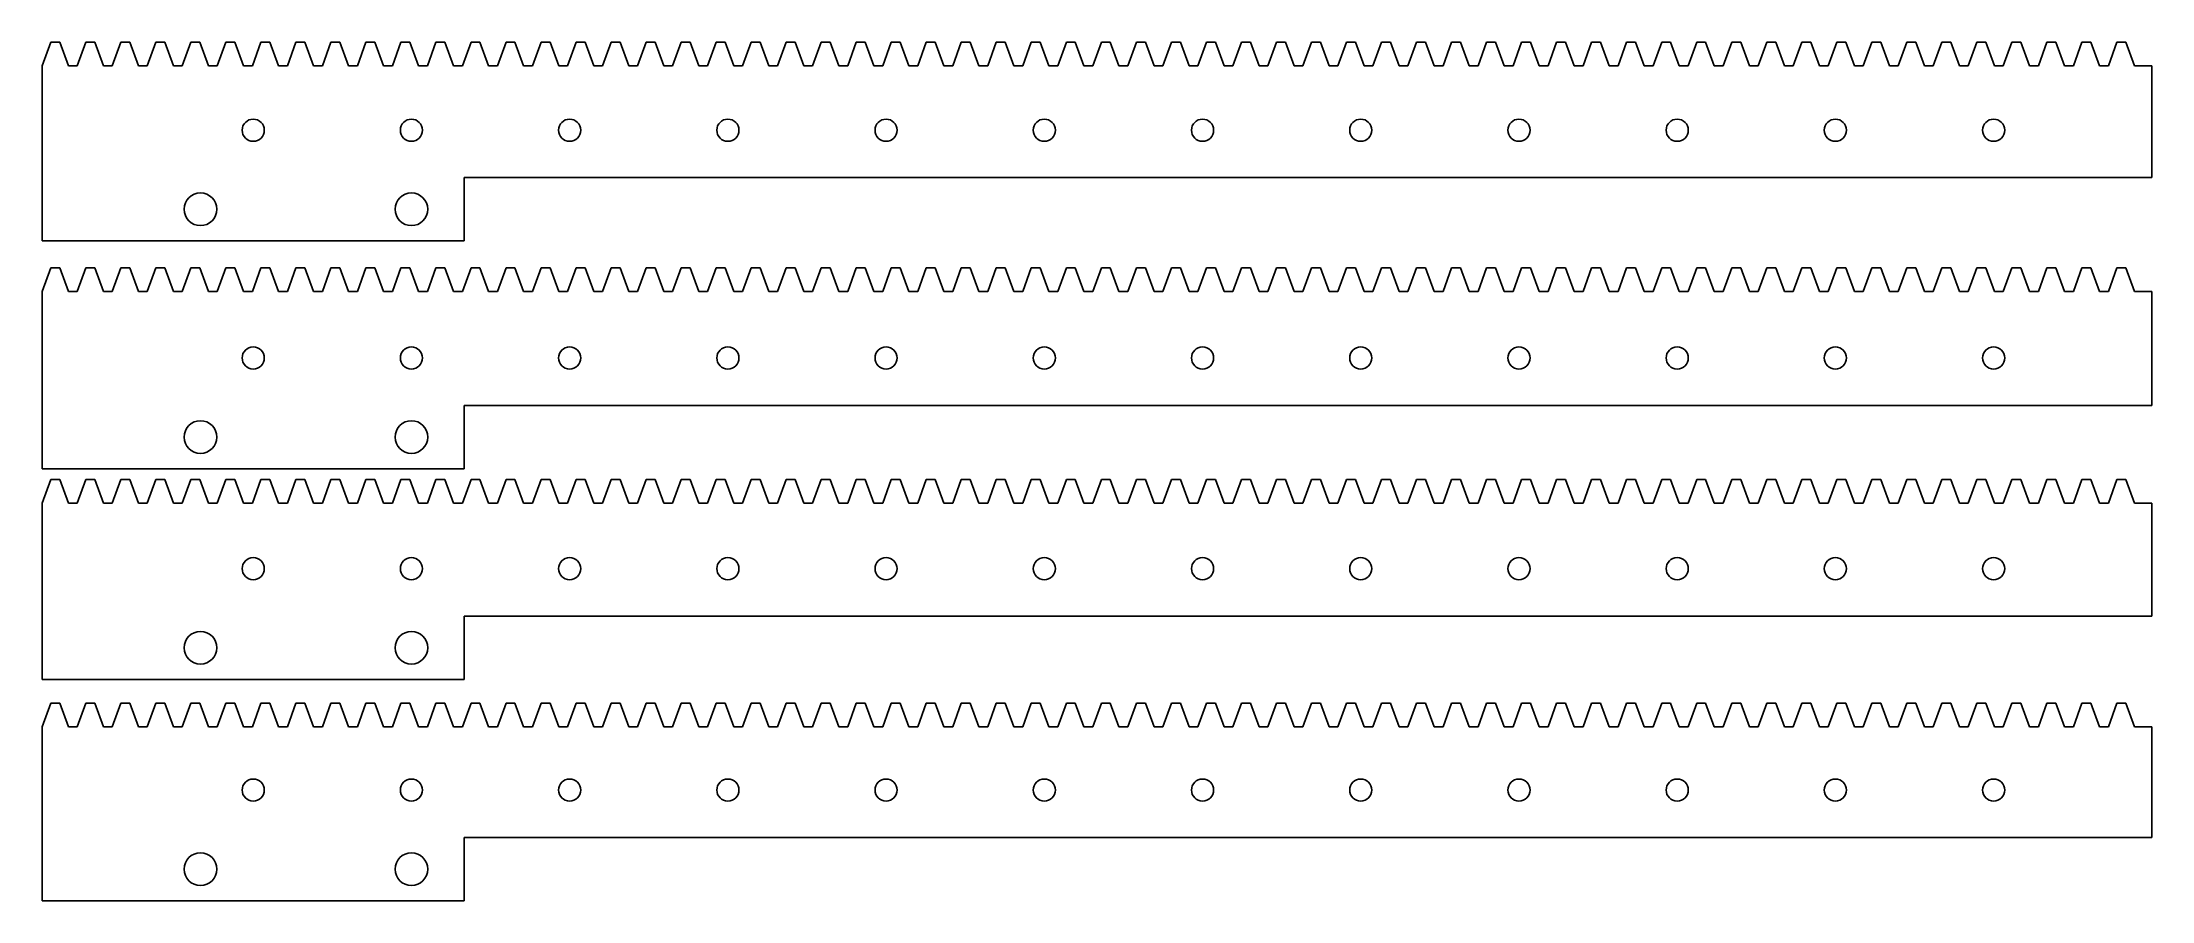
# Model space of a CAD drawing. Header units: millimetres. Extents: x 95 to 295, y 52 to 134.
import ezdxf

# ---------------------------------------------------------------- set-up
doc = ezdxf.new("R2010")
doc.units = ezdxf.units.MM

msp = doc.modelspace()

# ---------------------------------------------------------------- linework, layer by layer
at = {"color": 7, "linetype": 'Continuous', "lineweight": 25}
for p, q in [((96.14, 133.67), (95.33, 131.42)), ((96.99, 133.67), (96.14, 133.67)), ((97.81, 131.42), (96.99, 133.67)), ((99.46, 133.67), (98.65, 131.42)), ((100.31, 133.67), (99.46, 133.67)), ((101.13, 131.42), (100.31, 133.67)), ((102.78, 133.67), (101.97, 131.42)), ((103.63, 133.67), (102.78, 133.67)), ((104.45, 131.42), (103.63, 133.67)), ((106.1, 133.67), (105.29, 131.42)), ((106.95, 133.67), (106.1, 133.67)), ((107.77, 131.42), (106.95, 133.67)), ((109.42, 133.67), (108.61, 131.42)), ((110.27, 133.67), (109.42, 133.67)), ((111.09, 131.42), (110.27, 133.67)), ((112.74, 133.67), (111.93, 131.42)), ((113.59, 133.67), (112.74, 133.67)), ((114.41, 131.42), (113.59, 133.67)), ((116.06, 133.67), (115.25, 131.42)), ((116.91, 133.67), (116.06, 133.67)), ((117.73, 131.42), (116.91, 133.67)), ((119.38, 133.67), (118.57, 131.42)), ((120.23, 133.67), (119.38, 133.67)), ((121.05, 131.42), (120.23, 133.67)), ((122.7, 133.67), (121.89, 131.42)), ((123.55, 133.67), (122.7, 133.67)), ((124.37, 131.42), (123.55, 133.67)), ((126.02, 133.67), (125.21, 131.42)), ((126.87, 133.67), (126.02, 133.67)), ((127.69, 131.42), (126.87, 133.67)), ((129.34, 133.67), (128.53, 131.42)), ((130.19, 133.67), (129.34, 133.67)), ((131.01, 131.42), (130.19, 133.67)), ((132.66, 133.67), (131.85, 131.42)), ((133.51, 133.67), (132.66, 133.67)), ((134.33, 131.42), (133.51, 133.67)), ((135.98, 133.67), (135.17, 131.42)), ((136.83, 133.67), (135.98, 133.67)), ((137.65, 131.42), (136.83, 133.67)), ((139.3, 133.67), (138.49, 131.42)), ((140.15, 133.67), (139.3, 133.67)), ((140.97, 131.42), (140.15, 133.67)), ((142.62, 133.67), (141.81, 131.42)), ((143.47, 133.67), (142.62, 133.67)), ((144.29, 131.42), (143.47, 133.67)), ((145.94, 133.67), (145.13, 131.42)), ((146.79, 133.67), (145.94, 133.67)), ((147.61, 131.42), (146.79, 133.67)), ((149.26, 133.67), (148.45, 131.42)), ((150.11, 133.67), (149.26, 133.67)), ((150.93, 131.42), (150.11, 133.67)), ((152.58, 133.67), (151.77, 131.42)), ((153.43, 133.67), (152.58, 133.67)), ((154.25, 131.42), (153.43, 133.67)), ((155.9, 133.67), (155.09, 131.42)), ((156.75, 133.67), (155.9, 133.67)), ((157.57, 131.42), (156.75, 133.67)), ((159.22, 133.67), (158.41, 131.42)), ((160.07, 133.67), (159.22, 133.67)), ((160.89, 131.42), (160.07, 133.67)), ((162.54, 133.67), (161.73, 131.42)), ((163.39, 133.67), (162.54, 133.67)), ((164.21, 131.42), (163.39, 133.67)), ((165.86, 133.67), (165.05, 131.42)), ((166.71, 133.67), (165.86, 133.67)), ((167.53, 131.42), (166.71, 133.67)), ((169.18, 133.67), (168.37, 131.42)), ((170.03, 133.67), (169.18, 133.67)), ((170.85, 131.42), (170.03, 133.67)), ((172.5, 133.67), (171.69, 131.42)), ((173.35, 133.67), (172.5, 133.67)), ((174.17, 131.42), (173.35, 133.67)), ((175.82, 133.67), (175.01, 131.42)), ((176.67, 133.67), (175.82, 133.67)), ((177.49, 131.42), (176.67, 133.67)), ((179.14, 133.67), (178.33, 131.42)), ((179.99, 133.67), (179.14, 133.67)), ((180.81, 131.42), (179.99, 133.67)), ((182.46, 133.67), (181.65, 131.42)), ((183.31, 133.67), (182.46, 133.67)), ((184.13, 131.42), (183.31, 133.67)), ((185.78, 133.67), (184.97, 131.42)), ((186.63, 133.67), (185.78, 133.67)), ((187.45, 131.42), (186.63, 133.67)), ((189.1, 133.67), (188.29, 131.42)), ((189.95, 133.67), (189.1, 133.67)), ((190.77, 131.42), (189.95, 133.67)), ((192.42, 133.67), (191.61, 131.42)), ((193.27, 133.67), (192.42, 133.67)), ((194.09, 131.42), (193.27, 133.67)), ((195.74, 133.67), (194.93, 131.42)), ((196.59, 133.67), (195.74, 133.67)), ((197.41, 131.42), (196.59, 133.67)), ((199.06, 133.67), (198.25, 131.42)), ((199.91, 133.67), (199.06, 133.67)), ((200.73, 131.42), (199.91, 133.67)), ((202.38, 133.67), (201.57, 131.42)), ((203.23, 133.67), (202.38, 133.67)), ((204.05, 131.42), (203.23, 133.67)), ((205.7, 133.67), (204.89, 131.42)), ((206.55, 133.67), (205.7, 133.67)), ((207.37, 131.42), (206.55, 133.67)), ((209.02, 133.67), (208.21, 131.42)), ((209.87, 133.67), (209.02, 133.67)), ((210.69, 131.42), (209.87, 133.67)), ((212.34, 133.67), (211.53, 131.42)), ((213.19, 133.67), (212.34, 133.67)), ((214.01, 131.42), (213.19, 133.67)), ((215.66, 133.67), (214.85, 131.42)), ((216.51, 133.67), (215.66, 133.67)), ((217.33, 131.42), (216.51, 133.67)), ((218.98, 133.67), (218.17, 131.42)), ((219.83, 133.67), (218.98, 133.67)), ((220.65, 131.42), (219.83, 133.67)), ((222.3, 133.67), (221.49, 131.42)), ((223.15, 133.67), (222.3, 133.67)), ((223.97, 131.42), (223.15, 133.67)), ((225.62, 133.67), (224.81, 131.42)), ((226.47, 133.67), (225.62, 133.67)), ((227.29, 131.42), (226.47, 133.67)), ((228.94, 133.67), (228.13, 131.42)), ((229.79, 133.67), (228.94, 133.67)), ((230.61, 131.42), (229.79, 133.67)), ((232.26, 133.67), (231.45, 131.42)), ((233.11, 133.67), (232.26, 133.67)), ((233.93, 131.42), (233.11, 133.67)), ((235.58, 133.67), (234.77, 131.42)), ((236.43, 133.67), (235.58, 133.67)), ((237.25, 131.42), (236.43, 133.67)), ((238.9, 133.67), (238.09, 131.42)), ((239.75, 133.67), (238.9, 133.67)), ((240.57, 131.42), (239.75, 133.67)), ((242.22, 133.67), (241.41, 131.42)), ((243.07, 133.67), (242.22, 133.67)), ((243.89, 131.42), (243.07, 133.67)), ((245.54, 133.67), (244.73, 131.42)), ((246.39, 133.67), (245.54, 133.67)), ((247.21, 131.42), (246.39, 133.67)), ((248.86, 133.67), (248.05, 131.42)), ((249.71, 133.67), (248.86, 133.67)), ((250.53, 131.42), (249.71, 133.67)), ((252.18, 133.67), (251.37, 131.42)), ((253.03, 133.67), (252.18, 133.67)), ((253.85, 131.42), (253.03, 133.67)), ((255.5, 133.67), (254.69, 131.42)), ((256.35, 133.67), (255.5, 133.67)), ((257.17, 131.42), (256.35, 133.67)), ((258.82, 133.67), (258.01, 131.42)), ((259.67, 133.67), (258.82, 133.67)), ((260.49, 131.42), (259.67, 133.67)), ((262.14, 133.67), (261.33, 131.42)), ((262.99, 133.67), (262.14, 133.67)), ((263.81, 131.42), (262.99, 133.67)), ((265.46, 133.67), (264.65, 131.42)), ((266.31, 133.67), (265.46, 133.67)), ((267.13, 131.42), (266.31, 133.67)), ((268.78, 133.67), (267.97, 131.42)), ((269.63, 133.67), (268.78, 133.67)), ((270.45, 131.42), (269.63, 133.67)), ((272.1, 133.67), (271.29, 131.42)), ((272.95, 133.67), (272.1, 133.67)), ((273.77, 131.42), (272.95, 133.67)), ((275.42, 133.67), (274.61, 131.42)), ((276.27, 133.67), (275.42, 133.67)), ((277.09, 131.42), (276.27, 133.67)), ((278.74, 133.67), (277.93, 131.42)), ((279.59, 133.67), (278.74, 133.67)), ((280.41, 131.42), (279.59, 133.67)), ((282.06, 133.67), (281.25, 131.42)), ((282.91, 133.67), (282.06, 133.67)), ((283.73, 131.42), (282.91, 133.67)), ((285.38, 133.67), (284.57, 131.42)), ((286.23, 133.67), (285.38, 133.67)), ((287.05, 131.42), (286.23, 133.67)), ((288.7, 133.67), (287.89, 131.42)), ((289.55, 133.67), (288.7, 133.67)), ((290.37, 131.42), (289.55, 133.67)), ((292.02, 133.67), (291.21, 131.42)), ((292.87, 133.67), (292.02, 133.67)), ((293.69, 131.42), (292.87, 133.67)), ((95.33, 130.82), (95.33, 114.82)), ((98.65, 131.42), (97.81, 131.42)), ((101.97, 131.42), (101.13, 131.42)), ((105.29, 131.42), (104.45, 131.42)), ((108.61, 131.42), (107.77, 131.42)), ((111.93, 131.42), (111.09, 131.42)), ((115.25, 131.42), (114.41, 131.42)), ((118.57, 131.42), (117.73, 131.42)), ((121.89, 131.42), (121.05, 131.42)), ((125.21, 131.42), (124.37, 131.42)), ((128.53, 131.42), (127.69, 131.42)), ((131.85, 131.42), (131.01, 131.42)), ((135.17, 131.42), (134.33, 131.42)), ((138.49, 131.42), (137.65, 131.42)), ((141.81, 131.42), (140.97, 131.42)), ((145.13, 131.42), (144.29, 131.42)), ((148.45, 131.42), (147.61, 131.42)), ((151.77, 131.42), (150.93, 131.42)), ((155.09, 131.42), (154.25, 131.42)), ((158.41, 131.42), (157.57, 131.42)), ((161.73, 131.42), (160.89, 131.42)), ((165.05, 131.42), (164.21, 131.42)), ((168.37, 131.42), (167.53, 131.42)), ((171.69, 131.42), (170.85, 131.42)), ((175.01, 131.42), (174.17, 131.42)), ((178.33, 131.42), (177.49, 131.42)), ((181.65, 131.42), (180.81, 131.42)), ((184.97, 131.42), (184.13, 131.42)), ((188.29, 131.42), (187.45, 131.42)), ((191.61, 131.42), (190.77, 131.42)), ((194.93, 131.42), (194.09, 131.42)), ((198.25, 131.42), (197.41, 131.42)), ((201.57, 131.42), (200.73, 131.42)), ((204.89, 131.42), (204.05, 131.42)), ((208.21, 131.42), (207.37, 131.42)), ((211.53, 131.42), (210.69, 131.42)), ((214.85, 131.42), (214.01, 131.42)), ((218.17, 131.42), (217.33, 131.42)), ((221.49, 131.42), (220.65, 131.42)), ((224.81, 131.42), (223.97, 131.42)), ((228.13, 131.42), (227.29, 131.42)), ((231.45, 131.42), (230.61, 131.42)), ((234.77, 131.42), (233.93, 131.42)), ((238.09, 131.42), (237.25, 131.42)), ((241.41, 131.42), (240.57, 131.42)), ((244.73, 131.42), (243.89, 131.42)), ((248.05, 131.42), (247.21, 131.42)), ((251.37, 131.42), (250.53, 131.42)), ((254.69, 131.42), (253.85, 131.42)), ((258.01, 131.42), (257.17, 131.42)), ((261.33, 131.42), (260.49, 131.42)), ((264.65, 131.42), (263.81, 131.42)), ((267.97, 131.42), (267.13, 131.42)), ((271.29, 131.42), (270.45, 131.42)), ((274.61, 131.42), (273.77, 131.42)), ((277.93, 131.42), (277.09, 131.42)), ((281.25, 131.42), (280.41, 131.42)), ((284.57, 131.42), (283.73, 131.42)), ((287.89, 131.42), (287.05, 131.42)), ((291.21, 131.42), (290.37, 131.42)), ((295.33, 131.42), (293.69, 131.42)), ((295.33, 120.82), (295.33, 130.82)), ((135.33, 120.82), (295.33, 120.82)), ((135.33, 114.82), (135.33, 120.82)), ((95.33, 114.82), (135.33, 114.82)), ((96.14, 112.27), (95.33, 110.02)), ((96.99, 112.27), (96.14, 112.27)), ((97.81, 110.02), (96.99, 112.27)), ((99.46, 112.27), (98.65, 110.02)), ((100.31, 112.27), (99.46, 112.27)), ((101.13, 110.02), (100.31, 112.27)), ((102.78, 112.27), (101.97, 110.02)), ((103.63, 112.27), (102.78, 112.27)), ((104.45, 110.02), (103.63, 112.27)), ((106.1, 112.27), (105.29, 110.02)), ((106.95, 112.27), (106.1, 112.27)), ((107.77, 110.02), (106.95, 112.27)), ((109.42, 112.27), (108.61, 110.02)), ((110.27, 112.27), (109.42, 112.27)), ((111.09, 110.02), (110.27, 112.27)), ((112.74, 112.27), (111.93, 110.02)), ((113.59, 112.27), (112.74, 112.27)), ((114.41, 110.02), (113.59, 112.27)), ((116.06, 112.27), (115.25, 110.02)), ((116.91, 112.27), (116.06, 112.27)), ((117.73, 110.02), (116.91, 112.27)), ((119.38, 112.27), (118.57, 110.02)), ((120.23, 112.27), (119.38, 112.27)), ((121.05, 110.02), (120.23, 112.27)), ((122.7, 112.27), (121.89, 110.02)), ((123.55, 112.27), (122.7, 112.27)), ((124.37, 110.02), (123.55, 112.27)), ((126.02, 112.27), (125.21, 110.02)), ((126.87, 112.27), (126.02, 112.27)), ((127.69, 110.02), (126.87, 112.27)), ((129.34, 112.27), (128.53, 110.02)), ((130.19, 112.27), (129.34, 112.27)), ((131.01, 110.02), (130.19, 112.27)), ((132.66, 112.27), (131.85, 110.02)), ((133.51, 112.27), (132.66, 112.27)), ((134.33, 110.02), (133.51, 112.27)), ((135.98, 112.27), (135.17, 110.02)), ((136.83, 112.27), (135.98, 112.27)), ((137.65, 110.02), (136.83, 112.27)), ((139.3, 112.27), (138.49, 110.02)), ((140.15, 112.27), (139.3, 112.27)), ((140.97, 110.02), (140.15, 112.27)), ((142.62, 112.27), (141.81, 110.02)), ((143.47, 112.27), (142.62, 112.27)), ((144.29, 110.02), (143.47, 112.27)), ((145.94, 112.27), (145.13, 110.02)), ((146.79, 112.27), (145.94, 112.27)), ((147.61, 110.02), (146.79, 112.27)), ((149.26, 112.27), (148.45, 110.02)), ((150.11, 112.27), (149.26, 112.27)), ((150.93, 110.02), (150.11, 112.27)), ((152.58, 112.27), (151.77, 110.02)), ((153.43, 112.27), (152.58, 112.27)), ((154.25, 110.02), (153.43, 112.27)), ((155.9, 112.27), (155.09, 110.02)), ((156.75, 112.27), (155.9, 112.27)), ((157.57, 110.02), (156.75, 112.27)), ((159.22, 112.27), (158.41, 110.02)), ((160.07, 112.27), (159.22, 112.27)), ((160.89, 110.02), (160.07, 112.27)), ((162.54, 112.27), (161.73, 110.02)), ((163.39, 112.27), (162.54, 112.27)), ((164.21, 110.02), (163.39, 112.27)), ((165.86, 112.27), (165.05, 110.02)), ((166.71, 112.27), (165.86, 112.27)), ((167.53, 110.02), (166.71, 112.27)), ((169.18, 112.27), (168.37, 110.02)), ((170.03, 112.27), (169.18, 112.27)), ((170.85, 110.02), (170.03, 112.27)), ((172.5, 112.27), (171.69, 110.02)), ((173.35, 112.27), (172.5, 112.27)), ((174.17, 110.02), (173.35, 112.27)), ((175.82, 112.27), (175.01, 110.02)), ((176.67, 112.27), (175.82, 112.27)), ((177.49, 110.02), (176.67, 112.27)), ((179.14, 112.27), (178.33, 110.02)), ((179.99, 112.27), (179.14, 112.27)), ((180.81, 110.02), (179.99, 112.27)), ((182.46, 112.27), (181.65, 110.02)), ((183.31, 112.27), (182.46, 112.27)), ((184.13, 110.02), (183.31, 112.27)), ((185.78, 112.27), (184.97, 110.02)), ((186.63, 112.27), (185.78, 112.27)), ((187.45, 110.02), (186.63, 112.27)), ((189.1, 112.27), (188.29, 110.02)), ((189.95, 112.27), (189.1, 112.27)), ((190.77, 110.02), (189.95, 112.27)), ((192.42, 112.27), (191.61, 110.02)), ((193.27, 112.27), (192.42, 112.27)), ((194.09, 110.02), (193.27, 112.27)), ((195.74, 112.27), (194.93, 110.02)), ((196.59, 112.27), (195.74, 112.27)), ((197.41, 110.02), (196.59, 112.27)), ((199.06, 112.27), (198.25, 110.02)), ((199.91, 112.27), (199.06, 112.27)), ((200.73, 110.02), (199.91, 112.27)), ((202.38, 112.27), (201.57, 110.02)), ((203.23, 112.27), (202.38, 112.27)), ((204.05, 110.02), (203.23, 112.27)), ((205.7, 112.27), (204.89, 110.02)), ((206.55, 112.27), (205.7, 112.27)), ((207.37, 110.02), (206.55, 112.27)), ((209.02, 112.27), (208.21, 110.02)), ((209.87, 112.27), (209.02, 112.27)), ((210.69, 110.02), (209.87, 112.27)), ((212.34, 112.27), (211.53, 110.02)), ((213.19, 112.27), (212.34, 112.27)), ((214.01, 110.02), (213.19, 112.27)), ((215.66, 112.27), (214.85, 110.02)), ((216.51, 112.27), (215.66, 112.27)), ((217.33, 110.02), (216.51, 112.27)), ((218.98, 112.27), (218.17, 110.02)), ((219.83, 112.27), (218.98, 112.27)), ((220.65, 110.02), (219.83, 112.27)), ((222.3, 112.27), (221.49, 110.02)), ((223.15, 112.27), (222.3, 112.27)), ((223.97, 110.02), (223.15, 112.27)), ((225.62, 112.27), (224.81, 110.02)), ((226.47, 112.27), (225.62, 112.27)), ((227.29, 110.02), (226.47, 112.27)), ((228.94, 112.27), (228.13, 110.02)), ((229.79, 112.27), (228.94, 112.27)), ((230.61, 110.02), (229.79, 112.27)), ((232.26, 112.27), (231.45, 110.02)), ((233.11, 112.27), (232.26, 112.27)), ((233.93, 110.02), (233.11, 112.27)), ((235.58, 112.27), (234.77, 110.02)), ((236.43, 112.27), (235.58, 112.27)), ((237.25, 110.02), (236.43, 112.27)), ((238.9, 112.27), (238.09, 110.02)), ((239.75, 112.27), (238.9, 112.27)), ((240.57, 110.02), (239.75, 112.27)), ((242.22, 112.27), (241.41, 110.02)), ((243.07, 112.27), (242.22, 112.27)), ((243.89, 110.02), (243.07, 112.27)), ((245.54, 112.27), (244.73, 110.02)), ((246.39, 112.27), (245.54, 112.27)), ((247.21, 110.02), (246.39, 112.27)), ((248.86, 112.27), (248.05, 110.02)), ((249.71, 112.27), (248.86, 112.27)), ((250.53, 110.02), (249.71, 112.27)), ((252.18, 112.27), (251.37, 110.02)), ((253.03, 112.27), (252.18, 112.27)), ((253.85, 110.02), (253.03, 112.27)), ((255.5, 112.27), (254.69, 110.02)), ((256.35, 112.27), (255.5, 112.27)), ((257.17, 110.02), (256.35, 112.27)), ((258.82, 112.27), (258.01, 110.02)), ((259.67, 112.27), (258.82, 112.27)), ((260.49, 110.02), (259.67, 112.27)), ((262.14, 112.27), (261.33, 110.02)), ((262.99, 112.27), (262.14, 112.27)), ((263.81, 110.02), (262.99, 112.27)), ((265.46, 112.27), (264.65, 110.02)), ((266.31, 112.27), (265.46, 112.27)), ((267.13, 110.02), (266.31, 112.27)), ((268.78, 112.27), (267.97, 110.02)), ((269.63, 112.27), (268.78, 112.27)), ((270.45, 110.02), (269.63, 112.27)), ((272.1, 112.27), (271.29, 110.02)), ((272.95, 112.27), (272.1, 112.27)), ((273.77, 110.02), (272.95, 112.27)), ((275.42, 112.27), (274.61, 110.02)), ((276.27, 112.27), (275.42, 112.27)), ((277.09, 110.02), (276.27, 112.27)), ((278.74, 112.27), (277.93, 110.02)), ((279.59, 112.27), (278.74, 112.27)), ((280.41, 110.02), (279.59, 112.27)), ((282.06, 112.27), (281.25, 110.02)), ((282.91, 112.27), (282.06, 112.27)), ((283.73, 110.02), (282.91, 112.27)), ((285.38, 112.27), (284.57, 110.02)), ((286.23, 112.27), (285.38, 112.27)), ((287.05, 110.02), (286.23, 112.27)), ((288.7, 112.27), (287.89, 110.02)), ((289.55, 112.27), (288.7, 112.27)), ((290.37, 110.02), (289.55, 112.27)), ((292.02, 112.27), (291.21, 110.02)), ((292.87, 112.27), (292.02, 112.27)), ((293.69, 110.02), (292.87, 112.27)), ((98.65, 110.02), (97.81, 110.02)), ((101.97, 110.02), (101.13, 110.02)), ((105.29, 110.02), (104.45, 110.02)), ((108.61, 110.02), (107.77, 110.02)), ((111.93, 110.02), (111.09, 110.02)), ((115.25, 110.02), (114.41, 110.02)), ((118.57, 110.02), (117.73, 110.02)), ((121.89, 110.02), (121.05, 110.02)), ((125.21, 110.02), (124.37, 110.02)), ((128.53, 110.02), (127.69, 110.02)), ((131.85, 110.02), (131.01, 110.02)), ((135.17, 110.02), (134.33, 110.02)), ((138.49, 110.02), (137.65, 110.02)), ((141.81, 110.02), (140.97, 110.02)), ((145.13, 110.02), (144.29, 110.02)), ((148.45, 110.02), (147.61, 110.02)), ((151.77, 110.02), (150.93, 110.02)), ((155.09, 110.02), (154.25, 110.02)), ((158.41, 110.02), (157.57, 110.02)), ((161.73, 110.02), (160.89, 110.02)), ((165.05, 110.02), (164.21, 110.02)), ((168.37, 110.02), (167.53, 110.02)), ((171.69, 110.02), (170.85, 110.02)), ((175.01, 110.02), (174.17, 110.02)), ((178.33, 110.02), (177.49, 110.02)), ((181.65, 110.02), (180.81, 110.02)), ((184.97, 110.02), (184.13, 110.02)), ((188.29, 110.02), (187.45, 110.02)), ((191.61, 110.02), (190.77, 110.02)), ((194.93, 110.02), (194.09, 110.02)), ((198.25, 110.02), (197.41, 110.02)), ((201.57, 110.02), (200.73, 110.02)), ((204.89, 110.02), (204.05, 110.02)), ((208.21, 110.02), (207.37, 110.02)), ((211.53, 110.02), (210.69, 110.02)), ((214.85, 110.02), (214.01, 110.02)), ((218.17, 110.02), (217.33, 110.02)), ((221.49, 110.02), (220.65, 110.02)), ((224.81, 110.02), (223.97, 110.02)), ((228.13, 110.02), (227.29, 110.02)), ((231.45, 110.02), (230.61, 110.02)), ((234.77, 110.02), (233.93, 110.02)), ((238.09, 110.02), (237.25, 110.02)), ((241.41, 110.02), (240.57, 110.02)), ((244.73, 110.02), (243.89, 110.02)), ((248.05, 110.02), (247.21, 110.02)), ((251.37, 110.02), (250.53, 110.02)), ((254.69, 110.02), (253.85, 110.02)), ((258.01, 110.02), (257.17, 110.02)), ((261.33, 110.02), (260.49, 110.02)), ((264.65, 110.02), (263.81, 110.02)), ((267.97, 110.02), (267.13, 110.02)), ((271.29, 110.02), (270.45, 110.02)), ((274.61, 110.02), (273.77, 110.02)), ((277.93, 110.02), (277.09, 110.02)), ((281.25, 110.02), (280.41, 110.02)), ((284.57, 110.02), (283.73, 110.02)), ((287.89, 110.02), (287.05, 110.02)), ((291.21, 110.02), (290.37, 110.02)), ((295.33, 110.02), (293.69, 110.02)), ((95.33, 109.22), (95.33, 93.22)), ((295.33, 99.22), (295.33, 109.22)), ((135.33, 99.22), (295.33, 99.22)), ((135.33, 93.22), (135.33, 99.22)), ((95.33, 93.22), (135.33, 93.22)), ((96.14, 92.19), (95.33, 89.94)), ((96.99, 92.19), (96.14, 92.19)), ((97.81, 89.94), (96.99, 92.19)), ((99.46, 92.19), (98.65, 89.94)), ((100.31, 92.19), (99.46, 92.19)), ((101.13, 89.94), (100.31, 92.19)), ((102.78, 92.19), (101.97, 89.94)), ((103.63, 92.19), (102.78, 92.19)), ((104.45, 89.94), (103.63, 92.19)), ((106.1, 92.19), (105.29, 89.94)), ((106.95, 92.19), (106.1, 92.19)), ((107.77, 89.94), (106.95, 92.19)), ((109.42, 92.19), (108.61, 89.94)), ((110.27, 92.19), (109.42, 92.19)), ((111.09, 89.94), (110.27, 92.19)), ((112.74, 92.19), (111.93, 89.94)), ((113.59, 92.19), (112.74, 92.19)), ((114.41, 89.94), (113.59, 92.19)), ((116.06, 92.19), (115.25, 89.94)), ((116.91, 92.19), (116.06, 92.19)), ((117.73, 89.94), (116.91, 92.19)), ((119.38, 92.19), (118.57, 89.94)), ((120.23, 92.19), (119.38, 92.19)), ((121.05, 89.94), (120.23, 92.19)), ((122.7, 92.19), (121.89, 89.94)), ((123.55, 92.19), (122.7, 92.19)), ((124.37, 89.94), (123.55, 92.19)), ((126.02, 92.19), (125.21, 89.94)), ((126.87, 92.19), (126.02, 92.19)), ((127.69, 89.94), (126.87, 92.19)), ((129.34, 92.19), (128.53, 89.94)), ((130.19, 92.19), (129.34, 92.19)), ((131.01, 89.94), (130.19, 92.19)), ((132.66, 92.19), (131.85, 89.94)), ((133.51, 92.19), (132.66, 92.19)), ((134.33, 89.94), (133.51, 92.19)), ((135.98, 92.19), (135.17, 89.94)), ((136.83, 92.19), (135.98, 92.19)), ((137.65, 89.94), (136.83, 92.19)), ((139.3, 92.19), (138.49, 89.94)), ((140.15, 92.19), (139.3, 92.19)), ((140.97, 89.94), (140.15, 92.19)), ((142.62, 92.19), (141.81, 89.94)), ((143.47, 92.19), (142.62, 92.19)), ((144.29, 89.94), (143.47, 92.19)), ((145.94, 92.19), (145.13, 89.94)), ((146.79, 92.19), (145.94, 92.19)), ((147.61, 89.94), (146.79, 92.19)), ((149.26, 92.19), (148.45, 89.94)), ((150.11, 92.19), (149.26, 92.19)), ((150.93, 89.94), (150.11, 92.19)), ((152.58, 92.19), (151.77, 89.94)), ((153.43, 92.19), (152.58, 92.19)), ((154.25, 89.94), (153.43, 92.19)), ((155.9, 92.19), (155.09, 89.94)), ((156.75, 92.19), (155.9, 92.19)), ((157.57, 89.94), (156.75, 92.19)), ((159.22, 92.19), (158.41, 89.94)), ((160.07, 92.19), (159.22, 92.19)), ((160.89, 89.94), (160.07, 92.19)), ((162.54, 92.19), (161.73, 89.94)), ((163.39, 92.19), (162.54, 92.19)), ((164.21, 89.94), (163.39, 92.19)), ((165.86, 92.19), (165.05, 89.94)), ((166.71, 92.19), (165.86, 92.19)), ((167.53, 89.94), (166.71, 92.19)), ((169.18, 92.19), (168.37, 89.94)), ((170.03, 92.19), (169.18, 92.19)), ((170.85, 89.94), (170.03, 92.19)), ((172.5, 92.19), (171.69, 89.94)), ((173.35, 92.19), (172.5, 92.19)), ((174.17, 89.94), (173.35, 92.19)), ((175.82, 92.19), (175.01, 89.94)), ((176.67, 92.19), (175.82, 92.19)), ((177.49, 89.94), (176.67, 92.19)), ((179.14, 92.19), (178.33, 89.94)), ((179.99, 92.19), (179.14, 92.19)), ((180.81, 89.94), (179.99, 92.19)), ((182.46, 92.19), (181.65, 89.94)), ((183.31, 92.19), (182.46, 92.19)), ((184.13, 89.94), (183.31, 92.19)), ((185.78, 92.19), (184.97, 89.94)), ((186.63, 92.19), (185.78, 92.19)), ((187.45, 89.94), (186.63, 92.19)), ((189.1, 92.19), (188.29, 89.94)), ((189.95, 92.19), (189.1, 92.19)), ((190.77, 89.94), (189.95, 92.19)), ((192.42, 92.19), (191.61, 89.94)), ((193.27, 92.19), (192.42, 92.19)), ((194.09, 89.94), (193.27, 92.19)), ((195.74, 92.19), (194.93, 89.94)), ((196.59, 92.19), (195.74, 92.19)), ((197.41, 89.94), (196.59, 92.19)), ((199.06, 92.19), (198.25, 89.94)), ((199.91, 92.19), (199.06, 92.19)), ((200.73, 89.94), (199.91, 92.19)), ((202.38, 92.19), (201.57, 89.94)), ((203.23, 92.19), (202.38, 92.19)), ((204.05, 89.94), (203.23, 92.19)), ((205.7, 92.19), (204.89, 89.94)), ((206.55, 92.19), (205.7, 92.19)), ((207.37, 89.94), (206.55, 92.19)), ((209.02, 92.19), (208.21, 89.94)), ((209.87, 92.19), (209.02, 92.19)), ((210.69, 89.94), (209.87, 92.19)), ((212.34, 92.19), (211.53, 89.94)), ((213.19, 92.19), (212.34, 92.19)), ((214.01, 89.94), (213.19, 92.19)), ((215.66, 92.19), (214.85, 89.94)), ((216.51, 92.19), (215.66, 92.19)), ((217.33, 89.94), (216.51, 92.19)), ((218.98, 92.19), (218.17, 89.94)), ((219.83, 92.19), (218.98, 92.19)), ((220.65, 89.94), (219.83, 92.19)), ((222.3, 92.19), (221.49, 89.94)), ((223.15, 92.19), (222.3, 92.19)), ((223.97, 89.94), (223.15, 92.19)), ((225.62, 92.19), (224.81, 89.94)), ((226.47, 92.19), (225.62, 92.19)), ((227.29, 89.94), (226.47, 92.19)), ((228.94, 92.19), (228.13, 89.94)), ((229.79, 92.19), (228.94, 92.19)), ((230.61, 89.94), (229.79, 92.19)), ((232.26, 92.19), (231.45, 89.94)), ((233.11, 92.19), (232.26, 92.19)), ((233.93, 89.94), (233.11, 92.19)), ((235.58, 92.19), (234.77, 89.94)), ((236.43, 92.19), (235.58, 92.19)), ((237.25, 89.94), (236.43, 92.19)), ((238.9, 92.19), (238.09, 89.94)), ((239.75, 92.19), (238.9, 92.19)), ((240.57, 89.94), (239.75, 92.19)), ((242.22, 92.19), (241.41, 89.94)), ((243.07, 92.19), (242.22, 92.19)), ((243.89, 89.94), (243.07, 92.19)), ((245.54, 92.19), (244.73, 89.94)), ((246.39, 92.19), (245.54, 92.19)), ((247.21, 89.94), (246.39, 92.19)), ((248.86, 92.19), (248.05, 89.94)), ((249.71, 92.19), (248.86, 92.19)), ((250.53, 89.94), (249.71, 92.19)), ((252.18, 92.19), (251.37, 89.94)), ((253.03, 92.19), (252.18, 92.19)), ((253.85, 89.94), (253.03, 92.19)), ((255.5, 92.19), (254.69, 89.94)), ((256.35, 92.19), (255.5, 92.19)), ((257.17, 89.94), (256.35, 92.19)), ((258.82, 92.19), (258.01, 89.94)), ((259.67, 92.19), (258.82, 92.19)), ((260.49, 89.94), (259.67, 92.19)), ((262.14, 92.19), (261.33, 89.94)), ((262.99, 92.19), (262.14, 92.19)), ((263.81, 89.94), (262.99, 92.19)), ((265.46, 92.19), (264.65, 89.94)), ((266.31, 92.19), (265.46, 92.19)), ((267.13, 89.94), (266.31, 92.19)), ((268.78, 92.19), (267.97, 89.94)), ((269.63, 92.19), (268.78, 92.19)), ((270.45, 89.94), (269.63, 92.19)), ((272.1, 92.19), (271.29, 89.94)), ((272.95, 92.19), (272.1, 92.19)), ((273.77, 89.94), (272.95, 92.19)), ((275.42, 92.19), (274.61, 89.94)), ((276.27, 92.19), (275.42, 92.19)), ((277.09, 89.94), (276.27, 92.19)), ((278.74, 92.19), (277.93, 89.94)), ((279.59, 92.19), (278.74, 92.19)), ((280.41, 89.94), (279.59, 92.19)), ((282.06, 92.19), (281.25, 89.94)), ((282.91, 92.19), (282.06, 92.19)), ((283.73, 89.94), (282.91, 92.19)), ((285.38, 92.19), (284.57, 89.94)), ((286.23, 92.19), (285.38, 92.19)), ((287.05, 89.94), (286.23, 92.19)), ((288.7, 92.19), (287.89, 89.94)), ((289.55, 92.19), (288.7, 92.19)), ((290.37, 89.94), (289.55, 92.19)), ((292.02, 92.19), (291.21, 89.94)), ((292.87, 92.19), (292.02, 92.19)), ((293.69, 89.94), (292.87, 92.19)), ((95.33, 89.24), (95.33, 73.24)), ((98.65, 89.94), (97.81, 89.94)), ((101.97, 89.94), (101.13, 89.94)), ((105.29, 89.94), (104.45, 89.94)), ((108.61, 89.94), (107.77, 89.94)), ((111.93, 89.94), (111.09, 89.94)), ((115.25, 89.94), (114.41, 89.94)), ((118.57, 89.94), (117.73, 89.94)), ((121.89, 89.94), (121.05, 89.94)), ((125.21, 89.94), (124.37, 89.94)), ((128.53, 89.94), (127.69, 89.94)), ((131.85, 89.94), (131.01, 89.94)), ((135.17, 89.94), (134.33, 89.94)), ((138.49, 89.94), (137.65, 89.94)), ((141.81, 89.94), (140.97, 89.94)), ((145.13, 89.94), (144.29, 89.94)), ((148.45, 89.94), (147.61, 89.94)), ((151.77, 89.94), (150.93, 89.94)), ((155.09, 89.94), (154.25, 89.94)), ((158.41, 89.94), (157.57, 89.94)), ((161.73, 89.94), (160.89, 89.94)), ((165.05, 89.94), (164.21, 89.94)), ((168.37, 89.94), (167.53, 89.94)), ((171.69, 89.94), (170.85, 89.94)), ((175.01, 89.94), (174.17, 89.94)), ((178.33, 89.94), (177.49, 89.94)), ((181.65, 89.94), (180.81, 89.94)), ((184.97, 89.94), (184.13, 89.94)), ((188.29, 89.94), (187.45, 89.94)), ((191.61, 89.94), (190.77, 89.94)), ((194.93, 89.94), (194.09, 89.94)), ((198.25, 89.94), (197.41, 89.94)), ((201.57, 89.94), (200.73, 89.94)), ((204.89, 89.94), (204.05, 89.94)), ((208.21, 89.94), (207.37, 89.94)), ((211.53, 89.94), (210.69, 89.94)), ((214.85, 89.94), (214.01, 89.94)), ((218.17, 89.94), (217.33, 89.94)), ((221.49, 89.94), (220.65, 89.94)), ((224.81, 89.94), (223.97, 89.94)), ((228.13, 89.94), (227.29, 89.94)), ((231.45, 89.94), (230.61, 89.94)), ((234.77, 89.94), (233.93, 89.94)), ((238.09, 89.94), (237.25, 89.94)), ((241.41, 89.94), (240.57, 89.94)), ((244.73, 89.94), (243.89, 89.94)), ((248.05, 89.94), (247.21, 89.94)), ((251.37, 89.94), (250.53, 89.94)), ((254.69, 89.94), (253.85, 89.94)), ((258.01, 89.94), (257.17, 89.94)), ((261.33, 89.94), (260.49, 89.94)), ((264.65, 89.94), (263.81, 89.94)), ((267.97, 89.94), (267.13, 89.94)), ((271.29, 89.94), (270.45, 89.94)), ((274.61, 89.94), (273.77, 89.94)), ((277.93, 89.94), (277.09, 89.94)), ((281.25, 89.94), (280.41, 89.94)), ((284.57, 89.94), (283.73, 89.94)), ((287.89, 89.94), (287.05, 89.94)), ((291.21, 89.94), (290.37, 89.94)), ((295.33, 89.94), (293.69, 89.94)), ((295.33, 79.24), (295.33, 89.24)), ((135.33, 79.24), (295.33, 79.24)), ((135.33, 73.24), (135.33, 79.24)), ((95.33, 73.24), (135.33, 73.24)), ((96.14, 70.99), (95.33, 68.74)), ((96.99, 70.99), (96.14, 70.99)), ((97.81, 68.74), (96.99, 70.99)), ((99.46, 70.99), (98.65, 68.74)), ((100.31, 70.99), (99.46, 70.99)), ((101.13, 68.74), (100.31, 70.99)), ((102.78, 70.99), (101.97, 68.74)), ((103.63, 70.99), (102.78, 70.99)), ((104.45, 68.74), (103.63, 70.99)), ((106.1, 70.99), (105.29, 68.74)), ((106.95, 70.99), (106.1, 70.99)), ((107.77, 68.74), (106.95, 70.99)), ((109.42, 70.99), (108.61, 68.74)), ((110.27, 70.99), (109.42, 70.99)), ((111.09, 68.74), (110.27, 70.99)), ((112.74, 70.99), (111.93, 68.74)), ((113.59, 70.99), (112.74, 70.99)), ((114.41, 68.74), (113.59, 70.99)), ((116.06, 70.99), (115.25, 68.74)), ((116.91, 70.99), (116.06, 70.99)), ((117.73, 68.74), (116.91, 70.99)), ((119.38, 70.99), (118.57, 68.74)), ((120.23, 70.99), (119.38, 70.99)), ((121.05, 68.74), (120.23, 70.99)), ((122.7, 70.99), (121.89, 68.74)), ((123.55, 70.99), (122.7, 70.99)), ((124.37, 68.74), (123.55, 70.99)), ((126.02, 70.99), (125.21, 68.74)), ((126.87, 70.99), (126.02, 70.99)), ((127.69, 68.74), (126.87, 70.99)), ((129.34, 70.99), (128.53, 68.74)), ((130.19, 70.99), (129.34, 70.99)), ((131.01, 68.74), (130.19, 70.99)), ((132.66, 70.99), (131.85, 68.74)), ((133.51, 70.99), (132.66, 70.99)), ((134.33, 68.74), (133.51, 70.99)), ((135.98, 70.99), (135.17, 68.74)), ((136.83, 70.99), (135.98, 70.99)), ((137.65, 68.74), (136.83, 70.99)), ((139.3, 70.99), (138.49, 68.74)), ((140.15, 70.99), (139.3, 70.99)), ((140.97, 68.74), (140.15, 70.99)), ((142.62, 70.99), (141.81, 68.74)), ((143.47, 70.99), (142.62, 70.99)), ((144.29, 68.74), (143.47, 70.99)), ((145.94, 70.99), (145.13, 68.74)), ((146.79, 70.99), (145.94, 70.99)), ((147.61, 68.74), (146.79, 70.99)), ((149.26, 70.99), (148.45, 68.74)), ((150.11, 70.99), (149.26, 70.99)), ((150.93, 68.74), (150.11, 70.99)), ((152.58, 70.99), (151.77, 68.74)), ((153.43, 70.99), (152.58, 70.99)), ((154.25, 68.74), (153.43, 70.99)), ((155.9, 70.99), (155.09, 68.74)), ((156.75, 70.99), (155.9, 70.99)), ((157.57, 68.74), (156.75, 70.99)), ((159.22, 70.99), (158.41, 68.74)), ((160.07, 70.99), (159.22, 70.99)), ((160.89, 68.74), (160.07, 70.99)), ((162.54, 70.99), (161.73, 68.74)), ((163.39, 70.99), (162.54, 70.99)), ((164.21, 68.74), (163.39, 70.99)), ((165.86, 70.99), (165.05, 68.74)), ((166.71, 70.99), (165.86, 70.99)), ((167.53, 68.74), (166.71, 70.99)), ((169.18, 70.99), (168.37, 68.74)), ((170.03, 70.99), (169.18, 70.99)), ((170.85, 68.74), (170.03, 70.99)), ((172.5, 70.99), (171.69, 68.74)), ((173.35, 70.99), (172.5, 70.99)), ((174.17, 68.74), (173.35, 70.99)), ((175.82, 70.99), (175.01, 68.74)), ((176.67, 70.99), (175.82, 70.99)), ((177.49, 68.74), (176.67, 70.99)), ((179.14, 70.99), (178.33, 68.74)), ((179.99, 70.99), (179.14, 70.99)), ((180.81, 68.74), (179.99, 70.99)), ((182.46, 70.99), (181.65, 68.74)), ((183.31, 70.99), (182.46, 70.99)), ((184.13, 68.74), (183.31, 70.99)), ((185.78, 70.99), (184.97, 68.74)), ((186.63, 70.99), (185.78, 70.99)), ((187.45, 68.74), (186.63, 70.99)), ((189.1, 70.99), (188.29, 68.74)), ((189.95, 70.99), (189.1, 70.99)), ((190.77, 68.74), (189.95, 70.99)), ((192.42, 70.99), (191.61, 68.74)), ((193.27, 70.99), (192.42, 70.99)), ((194.09, 68.74), (193.27, 70.99)), ((195.74, 70.99), (194.93, 68.74)), ((196.59, 70.99), (195.74, 70.99)), ((197.41, 68.74), (196.59, 70.99)), ((199.06, 70.99), (198.25, 68.74)), ((199.91, 70.99), (199.06, 70.99)), ((200.73, 68.74), (199.91, 70.99)), ((202.38, 70.99), (201.57, 68.74)), ((203.23, 70.99), (202.38, 70.99)), ((204.05, 68.74), (203.23, 70.99)), ((205.7, 70.99), (204.89, 68.74)), ((206.55, 70.99), (205.7, 70.99)), ((207.37, 68.74), (206.55, 70.99)), ((209.02, 70.99), (208.21, 68.74)), ((209.87, 70.99), (209.02, 70.99)), ((210.69, 68.74), (209.87, 70.99)), ((212.34, 70.99), (211.53, 68.74)), ((213.19, 70.99), (212.34, 70.99)), ((214.01, 68.74), (213.19, 70.99)), ((215.66, 70.99), (214.85, 68.74)), ((216.51, 70.99), (215.66, 70.99)), ((217.33, 68.74), (216.51, 70.99)), ((218.98, 70.99), (218.17, 68.74)), ((219.83, 70.99), (218.98, 70.99)), ((220.65, 68.74), (219.83, 70.99)), ((222.3, 70.99), (221.49, 68.74)), ((223.15, 70.99), (222.3, 70.99)), ((223.97, 68.74), (223.15, 70.99)), ((225.62, 70.99), (224.81, 68.74)), ((226.47, 70.99), (225.62, 70.99)), ((227.29, 68.74), (226.47, 70.99)), ((228.94, 70.99), (228.13, 68.74)), ((229.79, 70.99), (228.94, 70.99)), ((230.61, 68.74), (229.79, 70.99)), ((232.26, 70.99), (231.45, 68.74)), ((233.11, 70.99), (232.26, 70.99)), ((233.93, 68.74), (233.11, 70.99)), ((235.58, 70.99), (234.77, 68.74)), ((236.43, 70.99), (235.58, 70.99)), ((237.25, 68.74), (236.43, 70.99)), ((238.9, 70.99), (238.09, 68.74)), ((239.75, 70.99), (238.9, 70.99)), ((240.57, 68.74), (239.75, 70.99)), ((242.22, 70.99), (241.41, 68.74)), ((243.07, 70.99), (242.22, 70.99)), ((243.89, 68.74), (243.07, 70.99)), ((245.54, 70.99), (244.73, 68.74)), ((246.39, 70.99), (245.54, 70.99)), ((247.21, 68.74), (246.39, 70.99)), ((248.86, 70.99), (248.05, 68.74)), ((249.71, 70.99), (248.86, 70.99)), ((250.53, 68.74), (249.71, 70.99)), ((252.18, 70.99), (251.37, 68.74)), ((253.03, 70.99), (252.18, 70.99)), ((253.85, 68.74), (253.03, 70.99)), ((255.5, 70.99), (254.69, 68.74)), ((256.35, 70.99), (255.5, 70.99)), ((257.17, 68.74), (256.35, 70.99)), ((258.82, 70.99), (258.01, 68.74)), ((259.67, 70.99), (258.82, 70.99)), ((260.49, 68.74), (259.67, 70.99)), ((262.14, 70.99), (261.33, 68.74)), ((262.99, 70.99), (262.14, 70.99)), ((263.81, 68.74), (262.99, 70.99)), ((265.46, 70.99), (264.65, 68.74)), ((266.31, 70.99), (265.46, 70.99)), ((267.13, 68.74), (266.31, 70.99)), ((268.78, 70.99), (267.97, 68.74)), ((269.63, 70.99), (268.78, 70.99)), ((270.45, 68.74), (269.63, 70.99)), ((272.1, 70.99), (271.29, 68.74)), ((272.95, 70.99), (272.1, 70.99)), ((273.77, 68.74), (272.95, 70.99)), ((275.42, 70.99), (274.61, 68.74)), ((276.27, 70.99), (275.42, 70.99)), ((277.09, 68.74), (276.27, 70.99)), ((278.74, 70.99), (277.93, 68.74)), ((279.59, 70.99), (278.74, 70.99)), ((280.41, 68.74), (279.59, 70.99)), ((282.06, 70.99), (281.25, 68.74)), ((282.91, 70.99), (282.06, 70.99)), ((283.73, 68.74), (282.91, 70.99)), ((285.38, 70.99), (284.57, 68.74)), ((286.23, 70.99), (285.38, 70.99)), ((287.05, 68.74), (286.23, 70.99)), ((288.7, 70.99), (287.89, 68.74)), ((289.55, 70.99), (288.7, 70.99)), ((290.37, 68.74), (289.55, 70.99)), ((292.02, 70.99), (291.21, 68.74)), ((292.87, 70.99), (292.02, 70.99)), ((293.69, 68.74), (292.87, 70.99)), ((95.33, 68.24), (95.33, 52.24)), ((98.65, 68.74), (97.81, 68.74)), ((101.97, 68.74), (101.13, 68.74)), ((105.29, 68.74), (104.45, 68.74)), ((108.61, 68.74), (107.77, 68.74)), ((111.93, 68.74), (111.09, 68.74)), ((115.25, 68.74), (114.41, 68.74)), ((118.57, 68.74), (117.73, 68.74)), ((121.89, 68.74), (121.05, 68.74)), ((125.21, 68.74), (124.37, 68.74)), ((128.53, 68.74), (127.69, 68.74)), ((131.85, 68.74), (131.01, 68.74)), ((135.17, 68.74), (134.33, 68.74)), ((138.49, 68.74), (137.65, 68.74)), ((141.81, 68.74), (140.97, 68.74)), ((145.13, 68.74), (144.29, 68.74)), ((148.45, 68.74), (147.61, 68.74)), ((151.77, 68.74), (150.93, 68.74)), ((155.09, 68.74), (154.25, 68.74)), ((158.41, 68.74), (157.57, 68.74)), ((161.73, 68.74), (160.89, 68.74)), ((165.05, 68.74), (164.21, 68.74)), ((168.37, 68.74), (167.53, 68.74)), ((171.69, 68.74), (170.85, 68.74)), ((175.01, 68.74), (174.17, 68.74)), ((178.33, 68.74), (177.49, 68.74)), ((181.65, 68.74), (180.81, 68.74)), ((184.97, 68.74), (184.13, 68.74)), ((188.29, 68.74), (187.45, 68.74)), ((191.61, 68.74), (190.77, 68.74)), ((194.93, 68.74), (194.09, 68.74)), ((198.25, 68.74), (197.41, 68.74)), ((201.57, 68.74), (200.73, 68.74)), ((204.89, 68.74), (204.05, 68.74)), ((208.21, 68.74), (207.37, 68.74)), ((211.53, 68.74), (210.69, 68.74)), ((214.85, 68.74), (214.01, 68.74)), ((218.17, 68.74), (217.33, 68.74)), ((221.49, 68.74), (220.65, 68.74)), ((224.81, 68.74), (223.97, 68.74)), ((228.13, 68.74), (227.29, 68.74)), ((231.45, 68.74), (230.61, 68.74)), ((234.77, 68.74), (233.93, 68.74)), ((238.09, 68.74), (237.25, 68.74)), ((241.41, 68.74), (240.57, 68.74)), ((244.73, 68.74), (243.89, 68.74)), ((248.05, 68.74), (247.21, 68.74)), ((251.37, 68.74), (250.53, 68.74)), ((254.69, 68.74), (253.85, 68.74)), ((258.01, 68.74), (257.17, 68.74)), ((261.33, 68.74), (260.49, 68.74)), ((264.65, 68.74), (263.81, 68.74)), ((267.97, 68.74), (267.13, 68.74)), ((271.29, 68.74), (270.45, 68.74)), ((274.61, 68.74), (273.77, 68.74)), ((277.93, 68.74), (277.09, 68.74)), ((281.25, 68.74), (280.41, 68.74)), ((284.57, 68.74), (283.73, 68.74)), ((287.89, 68.74), (287.05, 68.74)), ((291.21, 68.74), (290.37, 68.74)), ((295.33, 68.74), (293.69, 68.74)), ((295.33, 58.24), (295.33, 68.24)), ((135.33, 58.24), (295.33, 58.24)), ((135.33, 52.24), (135.33, 58.24)), ((95.33, 52.24), (135.33, 52.24))]:
    msp.add_line(p, q, dxfattribs=at)
for p, q in [((95.33, 131.32), (95.33, 131.42)), ((95.33, 130.82), (95.33, 131.32)), ((295.33, 131.32), (295.33, 131.42)), ((295.33, 130.82), (295.33, 131.32)), ((95.33, 109.92), (95.33, 110.02)), ((295.33, 109.92), (295.33, 110.02)), ((95.33, 109.72), (95.33, 109.92)), ((95.33, 109.22), (95.33, 109.72)), ((295.33, 109.92), (295.33, 109.72)), ((295.33, 109.22), (295.33, 109.72)), ((95.33, 89.74), (95.33, 89.94)), ((95.33, 89.24), (95.33, 89.74)), ((295.33, 89.94), (295.33, 89.74)), ((295.33, 89.24), (295.33, 89.74)), ((95.33, 68.24), (95.33, 68.74)), ((295.33, 68.24), (295.33, 68.74))]:
    msp.add_line(p, q)
for centre, radius in [((115.33, 125.32), 1.05), ((130.33, 125.32), 1.05), ((145.33, 125.32), 1.05), ((160.33, 125.32), 1.05), ((175.33, 125.32), 1.05), ((190.33, 125.32), 1.05), ((205.33, 125.32), 1.05), ((220.33, 125.32), 1.05), ((235.33, 125.32), 1.05), ((250.33, 125.32), 1.05), ((265.33, 125.32), 1.05), ((280.33, 125.32), 1.05), ((110.33, 117.82), 1.55), ((130.33, 117.82), 1.55), ((115.33, 103.72), 1.05), ((130.33, 103.72), 1.05), ((145.33, 103.72), 1.05), ((160.33, 103.72), 1.05), ((175.33, 103.72), 1.05), ((190.33, 103.72), 1.05), ((205.33, 103.72), 1.05), ((220.33, 103.72), 1.05), ((235.33, 103.72), 1.05), ((250.33, 103.72), 1.05), ((265.33, 103.72), 1.05), ((280.33, 103.72), 1.05), ((110.33, 96.22), 1.55), ((130.33, 96.22), 1.55), ((115.33, 83.74), 1.05), ((130.33, 83.74), 1.05), ((145.33, 83.74), 1.05), ((160.33, 83.74), 1.05), ((175.33, 83.74), 1.05), ((190.33, 83.74), 1.05), ((205.33, 83.74), 1.05), ((220.33, 83.74), 1.05), ((235.33, 83.74), 1.05), ((250.33, 83.74), 1.05), ((265.33, 83.74), 1.05), ((280.33, 83.74), 1.05), ((110.33, 76.24), 1.55), ((130.33, 76.24), 1.55), ((115.33, 62.74), 1.05), ((130.33, 62.74), 1.05), ((145.33, 62.74), 1.05), ((160.33, 62.74), 1.05), ((175.33, 62.74), 1.05), ((190.33, 62.74), 1.05), ((205.33, 62.74), 1.05), ((220.33, 62.74), 1.05), ((235.33, 62.74), 1.05), ((250.33, 62.74), 1.05), ((265.33, 62.74), 1.05), ((280.33, 62.74), 1.05), ((110.33, 55.24), 1.55), ((130.33, 55.24), 1.55)]:
    msp.add_circle(centre, radius, dxfattribs=at)

doc.saveas('drawing.dxf')
